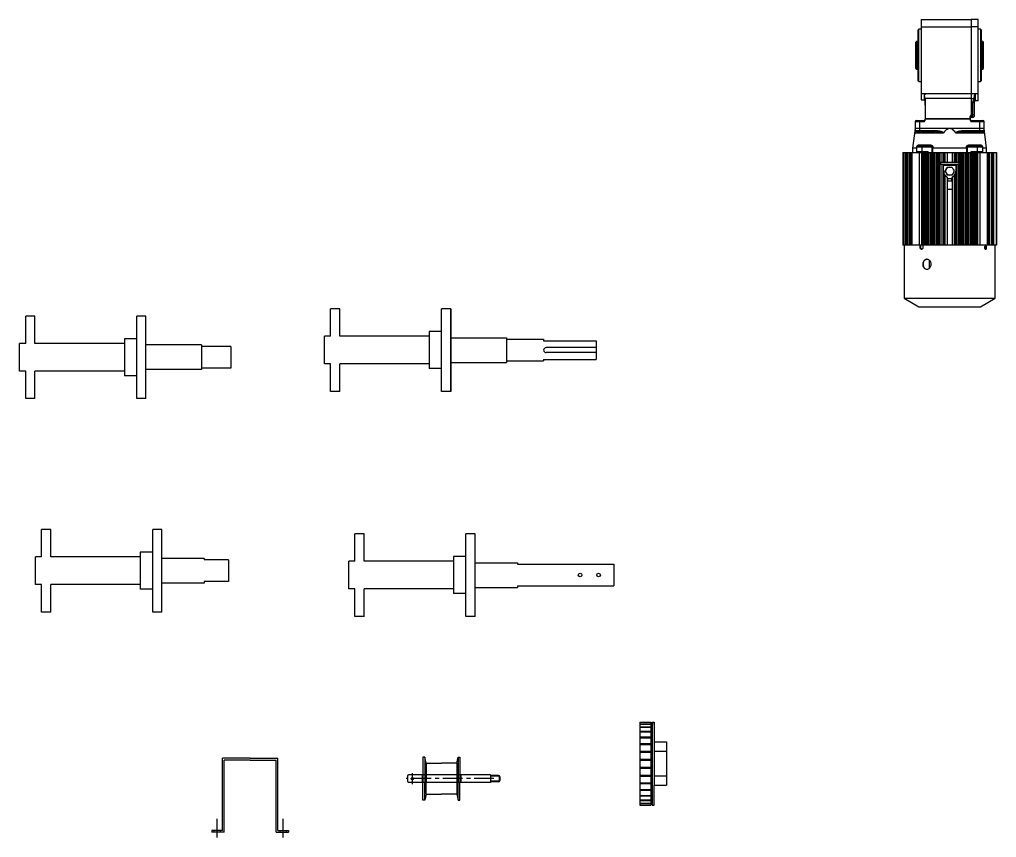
# Model space of a CAD drawing. Header units: millimetres. Extents: x 150937 to 394412, y 327166 to 584759.
# Drawn here: x 220560 to 222144, y 469533 to 470859 of the extents above; entities that cross this region are included whole.
import ezdxf

# ---------------------------------------------------------------- set-up
doc = ezdxf.new("R2010")
doc.units = ezdxf.units.MM
doc.linetypes.add('CENTER', pattern=[50.8, 31.75, -6.35, 6.35, -6.35])

# ---------------------------------------------------------------- blocks, each defined once
blk = doc.blocks.new('shaft_Weight')
for p, q in [((-195, 22.5), (-195, 67)), ((-180, 67), (-195, 67)), ((-180, 22.5), (-180, 67)), ((-15, -67), (-15, 67)), ((0, 67), (-15, 67)), ((0, -67), (0, 67)), ((-195, 22.5), (-205, 22.5)), ((-205, -22.5), (-205, 22.5)), ((-35, 22.5), (-180, 22.5)), ((-15, 30), (-35, 30)), ((-35, 30), (-35, -30)), ((0, 20), (68.4, 20)), ((68.4, 20), (68.4, 17.5)), ((68.4, 17.5), (225, 17.5)), ((225, 17.5), (225, -17.5)), ((-195, -22.5), (-205, -22.5)), ((-195, -67), (-195, -22.5)), ((-35, -22.5), (-180, -22.5)), ((-180, -67), (-180, -22.5)), ((-15, -30), (-35, -30)), ((0, -20), (68.4, -20)), ((68.4, -17.5), (225, -17.5)), ((68.4, -17.5), (68.4, -20)), ((-180, -67), (-195, -67)), ((0, -67), (-15, -67))]:
    blk.add_line(p, q)
for centre in [(170, 0), (200, 0)]:
    blk.add_circle(centre, 3)
blk = doc.blocks.new('bearing_shart')
for p, q in [((-195, 22.5), (-195, 67)), ((-180, 67), (-195, 67)), ((-180, 22.5), (-180, 67)), ((-15, -67), (-15, 67)), ((0, 67), (-15, 67)), ((0, -67), (0, 67)), ((-195, 22.5), (-205, 22.5)), ((-205, -22.5), (-205, 22.5)), ((-35, 22.5), (-180, 22.5)), ((-15, 30), (-35, 30)), ((-35, 30), (-35, -30)), ((68.4, 20), (0, 20)), ((68.4, 20), (68.4, 17.5)), ((108.2, 17.5), (68.4, 17.5)), ((108.2, 17.5), (108.2, -17.5)), ((-195, -22.5), (-205, -22.5)), ((-195, -67), (-195, -22.5)), ((-35, -22.5), (-180, -22.5)), ((-180, -67), (-180, -22.5)), ((-15, -30), (-35, -30)), ((68.4, -20), (0, -20)), ((108.2, -17.5), (68.4, -17.5)), ((68.4, -17.5), (68.4, -20)), ((-180, -67), (-195, -67)), ((0, -67), (-15, -67))]:
    blk.add_line(p, q)
blk = doc.blocks.new('shaft_Gear')
for p, q in [((-195, 22.5), (-195, 67)), ((-180, 67), (-195, 67)), ((-180, 22.5), (-180, 67)), ((-15, -67), (-15, 67)), ((0, 67), (-15, 67)), ((0, -67), (0, 67)), ((-195, 22.5), (-205, 22.5)), ((-205, -22.5), (-205, 22.5)), ((-35, 22.5), (-180, 22.5)), ((-15, 30), (-35, 30)), ((-35, 30), (-35, -30)), ((30, 20), (0, 20)), ((90, 20), (30, 20)), ((90, 20), (90, -20)), ((137.4, 17.5), (90, 17.5)), ((137.4, 17.5), (137.4, -17.5)), ((-195, -22.5), (-205, -22.5)), ((-195, -67), (-195, -22.5)), ((-35, -22.5), (-180, -22.5)), ((-180, -67), (-180, -22.5)), ((-15, -30), (-35, -30)), ((30, -20), (0, -20)), ((90, -20), (30, -20)), ((137.4, -17.5), (90, -17.5)), ((-180, -67), (-195, -67)), ((0, -67), (-15, -67))]:
    blk.add_line(p, q)
blk = doc.blocks.new('shaft_Motor')
for p, q in [((-195, 22.5), (-195, 67)), ((-180, 67), (-195, 67)), ((-180, 22.5), (-180, 67)), ((-15, -67), (-15, 67)), ((0, 67), (-15, 67)), ((0, 67), (0, -67)), ((0, -67), (0, 67)), ((-195, 22.5), (-205, 22.5)), ((-205, -22.5), (-205, 22.5)), ((-35, 22.5), (-180, 22.5)), ((-15, 30), (-35, 30)), ((-35, 30), (-35, -30)), ((0, 20), (90, 20)), ((90, 20), (90, -20)), ((90, 17.5), (150.3, 17.5)), ((150.3, 17.5), (150.3, 15)), ((150.3, 15), (235.3, 15)), ((150.3, 15), (235.3, 15)), ((150.3, 15), (235.3, 15)), ((235.3, 4), (154.3, 4)), ((235.3, 4), (154.3, 4)), ((235.3, 15), (235.3, -15)), ((150.3, -15), (235.3, -15)), ((150.3, -15), (150.3, -17.5)), ((235.3, -4), (154.3, -4)), ((-195, -22.5), (-205, -22.5)), ((-195, -67), (-195, -22.5)), ((-35, -22.5), (-180, -22.5)), ((-180, -67), (-180, -22.5)), ((-15, -30), (-35, -30)), ((0, -20), (90, -20)), ((90, -17.5), (150.3, -17.5)), ((-180, -67), (-195, -67)), ((0, -67), (-15, -67))]:
    blk.add_line(p, q)
blk.add_arc((154.3, 0), 4, 90, 270)
blk = doc.blocks.new('pully bracket')
for p, q in [((-98.5, 3), (-98.5, 120)), ((-53.5, 120), (-98.5, 120)), ((-95.5, 0), (-95.5, 117)), ((-53.5, 117), (-95.5, 117)), ((-53.5, 120), (-8.5, 120)), ((-53.5, 117), (-11.5, 117)), ((-11.5, 0), (-11.5, 117)), ((-8.5, 3), (-8.5, 120)), ((-98.5, 3), (-115.5, 3)), ((-115.5, 3), (-115.5, 0)), ((-95.5, 0), (-115.5, 0)), ((-112.2, 0), (-112.2, 3)), ((-101.8, 0), (-101.8, 3)), ((-11.5, 0), (8.5, 0)), ((-8.5, 3), (8.5, 3)), ((-5.2, 0), (-5.2, 3)), ((5.2, 0), (5.2, 3)), ((8.5, 3), (8.5, 0))]:
    blk.add_line(p, q)
at = {"color": 1, "linetype": 'CENTER'}
for p, q in [((-107, -8.3), (-107, 22)), ((0, -8.3), (0, 22))]:
    blk.add_line(p, q, dxfattribs=at)
blk = doc.blocks.new('pully')
for p, q in [((27, 35), (27, -5)), ((30, 35), (27, 35)), ((30, 35), (30, -5)), ((32, 25), (30, 35)), ((82, 25), (84, 35)), ((84, 35), (84, -5)), ((84, 35), (87, 35)), ((87, 35), (87, -5)), ((27, 30), (27, -5)), ((32, 25), (57, 25)), ((32, 25), (32, -5)), ((82, 25), (57, 25)), ((82, 25), (82, -25)), ((87, 30), (87, -5)), ((25.5, 6), (25.5, -6)), ((88.5, 6), (88.5, -6)), ((27, -30), (27, -5)), ((27, -35), (27, -9)), ((30, -35), (30, -5)), ((32, -25), (32, -5)), ((84, -35), (84, -5)), ((87, -30), (87, -5)), ((87, -35), (87, -9)), ((32, -25), (30, -35)), ((32, -25), (57, -25)), ((82, -25), (57, -25)), ((82, -25), (84, -35)), ((30, -35), (27, -35)), ((84, -35), (87, -35))]:
    blk.add_line(p, q)
at = {"color": 1, "linetype": 'CENTER'}
for p, q in [((141.9, 0), (0, 0)), ((9.7, 9), (9.7, -9))]:
    blk.add_line(p, q, dxfattribs=at)
at = {"lineweight": 30}
for p, q in [((1.7, 4), (1.7, -4)), ((136.7, 6), (3.7, 6)), ((149.7, 5), (136.7, 5)), ((150.7, 4), (136.7, 4)), ((150.7, 4), (150.7, -4)), ((151.7, 3), (151.7, -3)), ((136.7, -6), (3.7, -6)), ((150.7, -4), (136.7, -4)), ((149.7, -5), (136.7, -5))]:
    blk.add_line(p, q, dxfattribs=at)
at = {"color": 254}
blk.add_line((136.7, 6), (136.7, -6), dxfattribs=at)
at = {"lineweight": 30}
blk.add_circle((9.7, 0), 2, dxfattribs=at)
for centre, start, end in [((3.7, 4), 90, 180), ((3.7, -4), 180, 270), ((149.7, -3), 270, 0)]:
    blk.add_arc(centre, 2, start, end, dxfattribs=at)
at = {"color": 254}
blk.add_arc((149.7, 3), 2, 0, 90, dxfattribs=at)
blk = doc.blocks.new('기어1')
for p, q in [((-35257.3, 14473.7), (-35260.8, 14473.7)), ((-35260.8, 14473.7), (-35260.8, 14371.5)), ((-35260.8, 14469.6), (-35260.8, 14473.7)), ((-35257.3, 14473.7), (-35257.3, 14339.2)), ((-35255.3, 14470.2), (-35257.3, 14470.2)), ((-35237.3, 14473.7), (-35255.3, 14473.7)), ((-35255.3, 14473.7), (-35255.3, 14339.2)), ((-35255.3, 14473.7), (-35255.3, 14339.2)), ((-35237.3, 14471), (-35255.3, 14471)), ((-35237.3, 14470.6), (-35255.3, 14470.6)), ((-35237.3, 14466.2), (-35255.3, 14466.2)), ((-35237.3, 14465.4), (-35255.3, 14465.4)), ((-35237.3, 14473.7), (-35237.3, 14339.2)), ((-35237.3, 14458.9), (-35255.3, 14458.9)), ((-35237.3, 14457.9), (-35255.3, 14457.9)), ((-35237.3, 14449.8), (-35255.3, 14449.8)), ((-35237.3, 14448.5), (-35255.3, 14448.5)), ((-35280.8, 14441.5), (-35280.8, 14371.5)), ((-35260.8, 14441.5), (-35280.8, 14441.5)), ((-35237.3, 14438.9), (-35255.3, 14438.9)), ((-35237.3, 14437.4), (-35255.3, 14437.4)), ((-35260.8, 14426.5), (-35280.8, 14426.5)), ((-35237.3, 14426.8), (-35255.3, 14426.8)), ((-35237.3, 14425.2), (-35255.3, 14425.2)), ((-35237.3, 14413.9), (-35255.3, 14413.9)), ((-35237.3, 14413.9), (-35255.3, 14413.9)), ((-35237.3, 14412.2), (-35255.3, 14412.2)), ((-35237.3, 14412.2), (-35255.3, 14412.2)), ((-35237.3, 14400.7), (-35255.3, 14400.7)), ((-35237.3, 14400.7), (-35255.3, 14400.7)), ((-35237.3, 14399.1), (-35255.3, 14399.1)), ((-35237.3, 14399), (-35255.3, 14399)), ((-35260.8, 14386.5), (-35280.8, 14386.5)), ((-35237.3, 14387.7), (-35255.3, 14387.7)), ((-35237.3, 14386.2), (-35255.3, 14386.2)), ((-35260.8, 14371.5), (-35280.8, 14371.5)), ((-35260.8, 14339.2), (-35260.8, 14371.5)), ((-35237.3, 14375.5), (-35255.3, 14375.5)), ((-35237.3, 14374), (-35255.3, 14374)), ((-35237.3, 14364.4), (-35255.3, 14364.4)), ((-35237.3, 14363.2), (-35255.3, 14363.2)), ((-35237.3, 14355), (-35255.3, 14355)), ((-35237.3, 14354.1), (-35255.3, 14354.1)), ((-35257.3, 14339.2), (-35260.8, 14339.2)), ((-35255.3, 14342.7), (-35257.3, 14342.7)), ((-35237.3, 14347.5), (-35255.3, 14347.5)), ((-35237.3, 14346.8), (-35255.3, 14346.8)), ((-35237.3, 14342.4), (-35255.3, 14342.4)), ((-35237.3, 14341.9), (-35255.3, 14341.9)), ((-35237.3, 14339.2), (-35255.3, 14339.2)), ((-35237.3, 14339.2), (-35237.3, 14339.2))]:
    blk.add_line(p, q)
blk = doc.blocks.new('spracket')
at = {"xscale": -1}
blk.add_blockref('기어1', (-35280.8, -14406.5), dxfattribs=at)
blk = doc.blocks.new('motor_1hp')
at = {"color": 7, "linetype": 'Continuous', "lineweight": 25}
for p, q in [((9, 58), (90, 58)), ((9, 58), (9, -72)), ((90, 58), (90, -101)), ((101, 58), (90, 58)), ((101, -74), (101, 58)), ((5, 42.5), (4, 41.5)), ((4, -41.5), (4, 41.5)), ((9, 42.5), (5, 42.5)), ((5, -42.5), (5, 42.5)), ((9, 46), (90, 46)), ((101, 46), (90, 46)), ((105, 42.5), (101, 42.5)), ((106, 41.5), (105, 42.5)), ((105, 42.5), (105, -42.5)), ((106, 41.5), (106, -41.5)), ((2, 22.5), (0, 21.3)), ((0, -21.3), (0, 21.3)), ((4, 22.5), (2, 22.5)), ((2, -22.5), (2, 22.5)), ((108, 22.5), (106, 22.5)), ((110, 21.3), (108, 22.5)), ((108, -22.5), (108, 22.5)), ((110, -21.3), (110, 21.3)), ((0, -21.3), (2, -22.5)), ((2, -22.5), (4, -22.5)), ((106, -22.5), (108, -22.5)), ((108, -22.5), (110, -21.3)), ((4, -41.5), (5, -42.5)), ((5, -42.5), (9, -42.5)), ((101, -42.5), (105, -42.5)), ((105, -42.5), (106, -41.5)), ((9, -62), (15.5, -62)), ((15.5, -61.8), (90, -61.8)), ((15.5, -64.2), (15.5, -61.8)), ((96.1, -62.7), (90, -62.7)), ((96.1, -62.7), (96.5, -62)), ((96.3, -62.8), (96.5, -62)), ((96.5, -62), (96.5, -74)), ((96.5, -62), (101, -62)), ((9, -72), (13.5, -72)), ((15.5, -64.2), (13.5, -64.2)), ((13.5, -64.2), (13.5, -72)), ((14.5, -72.3), (14.5, -80)), ((14.7, -69.3), (90, -69.3)), ((15.5, -73.3), (15.5, -104.3)), ((94.6, -70.3), (90, -70.3)), ((92.5, -101), (92.5, -77.1)), ((94.5, -75.8), (94.5, -95.4)), ((101, -74), (96.5, -74)), ((-1, -107.7), (-1, -121.7)), ((13.5, -107.7), (-1, -107.7)), ((6, -105.7), (6, -123.7)), ((6, -105.7), (13.5, -105.7)), ((13.5, -107.7), (13.5, -105.7)), ((15.5, -102.4), (88, -102.4)), ((88, -103.6), (15.5, -103.6)), ((88, -102.2), (88, -104.3)), ((92.5, -96.6), (90, -96.6)), ((92.5, -101), (90, -101)), ((90, -105.7), (90, -107.7)), ((90, -105.7), (104, -105.7)), ((111, -107.7), (90, -107.7)), ((104, -123.7), (104, -105.7)), ((111, -121.7), (111, -107.7)), ((-1, -118.7), (-5, -150.7)), ((111, -118.7), (-1, -118.7)), ((-1, -121.7), (31.5, -121.7)), ((44.6, -126), (-1, -126)), ((0.9, -123.8), (1, -123.7)), ((6, -123.7), (31.5, -123.7)), ((46.6, -123.7), (45.1, -125.6)), ((64.9, -125.6), (63.4, -123.7)), ((111, -126), (65.4, -126)), ((78.5, -121.7), (111, -121.7)), ((78.5, -123.7), (104, -123.7)), ((115, -150.7), (111, -118.7)), ((-20.9, -157.7), (19, -157.7)), ((-20.9, -157.7), (-20.9, -307.7)), ((-20.6, -307.7), (-20.6, -157.7)), ((-19.9, -157.7), (-19.9, -307.7)), ((-17, -157.7), (-17, -307.7)), ((-16.2, -157.7), (-16.2, -307.7)), ((-14.2, -157.7), (-14.2, -307.7)), ((-13.4, -157.7), (-13.4, -307.7)), ((-10.4, -157.7), (-10.4, -307.7)), ((-9.7, -157.7), (-9.7, -307.7)), ((-7, -307.7), (-7, -157.7)), ((-6.2, -157.7), (-6.2, -307.7)), ((-5, -150.7), (-5, -157.7)), ((1.8, -150.7), (-5, -150.7)), ((1.8, -150.7), (1.8, -149)), ((1.8, -150.7), (1.9, -150.7)), ((1.8, -150.7), (1.8, -150.7)), ((1.8, -157.7), (1.8, -150.7)), ((26.9, -148.7), (2, -148.7)), ((2, -157.7), (2, -148.7)), ((2, -155.7), (20, -155.7)), ((5.7, -145), (22.2, -145)), ((5.9, -307.7), (5.9, -157.7)), ((10, -146.7), (10, -155.7)), ((21.1, -146.7), (10, -146.7)), ((10, -307.7), (10, -157.7)), ((10.8, -157.7), (10.8, -307.7)), ((12.7, -307.7), (12.7, -157.7)), ((13.5, -157.7), (13.5, -307.7)), ((14.4, -157.7), (14.4, -307.7)), ((16.2, -307.7), (16.2, -157.7)), ((18.1, -157.7), (18.1, -307.7)), ((18.6, -307.7), (18.6, -157.7)), ((19, -157.7), (19, -307.7)), ((19.1, -157.7), (90.9, -157.7)), ((19.7, -307.7), (19.7, -157.7)), ((20, -157.7), (20, -155.7)), ((21.3, -157.7), (21.3, -307.7)), ((21.9, -307.7), (21.9, -157.7)), ((24.1, -157.7), (24.1, -307.7)), ((26.4, -150.6), (26.9, -148.7)), ((26.4, -150.6), (26.9, -150.7)), ((26.4, -157.7), (26.4, -150.6)), ((26.7, -307.7), (26.7, -157.7)), ((26.9, -150.7), (27.3, -150.7)), ((27.8, -149), (27.3, -150.7)), ((27.3, -150.7), (27.3, -157.7)), ((27.3, -150.7), (27.3, -150.7)), ((27.5, -157.7), (27.5, -307.7)), ((28.2, -307.7), (28.2, -157.7)), ((29.8, -157.7), (29.8, -307.7)), ((30.4, -307.7), (30.4, -157.7)), ((32.4, -157.7), (32.4, -307.7)), ((34.8, -307.7), (34.8, -157.7)), ((35.8, -157.7), (35.8, -307.7)), ((36.4, -307.7), (36.4, -157.7)), ((38, -157.7), (38, -307.7)), ((38.6, -173.5), (38.6, -157.7)), ((40.5, -157.7), (40.5, -173.5)), ((44.4, -173.5), (44.4, -157.7)), ((45.6, -157.7), (45.6, -173.5)), ((46.6, -173.5), (46.6, -157.7)), ((47.3, -157.7), (47.3, -173.5)), ((51, -157.7), (51, -173.5)), ((59, -157.7), (59, -173.5)), ((62.7, -173.5), (62.7, -157.7)), ((63.4, -157.7), (63.4, -173.5)), ((64.4, -173.5), (64.4, -157.7)), ((65.6, -157.7), (65.6, -173.5)), ((68.8, -173.5), (68.8, -157.7)), ((70.6, -157.7), (70.6, -173.5)), ((71.2, -173.5), (71.2, -157.7)), ((72.8, -157.7), (72.8, -307.7)), ((73.4, -307.7), (73.4, -157.7)), ((74.5, -157.7), (74.5, -307.7)), ((77.6, -307.7), (77.6, -157.7)), ((79.6, -157.7), (79.6, -307.7)), ((80.2, -307.7), (80.2, -157.7)), ((81.8, -157.7), (81.8, -307.7)), ((82.7, -150.7), (82.2, -149)), ((82.5, -307.7), (82.5, -157.7)), ((82.7, -150.7), (82.7, -150.7)), ((82.7, -157.7), (82.7, -150.7)), ((82.7, -150.7), (83.1, -150.7)), ((83.1, -148.7), (83.6, -150.6)), ((108, -148.7), (83.1, -148.7)), ((83.1, -150.7), (83.6, -150.6)), ((83.3, -157.7), (83.3, -307.7)), ((83.6, -150.6), (83.6, -157.7)), ((85.9, -307.7), (85.9, -157.7)), ((87.8, -145), (104.3, -145)), ((88.1, -157.7), (88.1, -307.7)), ((88.7, -307.7), (88.7, -157.7)), ((100, -146.7), (88.9, -146.7)), ((90, -155.7), (108, -155.7)), ((90, -157.7), (90, -155.7)), ((90.3, -157.7), (90.3, -307.7)), ((91, -307.7), (91, -157.7)), ((91, -157.7), (130.9, -157.7)), ((91.6, -157.7), (91.6, -307.7)), ((92.2, -307.7), (92.2, -157.7)), ((93.5, -157.7), (93.5, -307.7)), ((95.6, -307.7), (95.6, -157.7)), ((96.5, -307.7), (96.5, -157.7)), ((97.3, -157.7), (97.3, -307.7)), ((99.2, -307.7), (99.2, -157.7)), ((100, -155.7), (100, -146.7)), ((100, -157.7), (100, -307.7)), ((104.1, -157.7), (104.1, -307.7)), ((108, -148.7), (108, -157.7)), ((108.1, -150.7), (108.2, -150.7)), ((108.2, -149), (108.2, -150.7)), ((108.2, -150.7), (108.2, -150.7)), ((108.2, -150.7), (108.2, -157.7)), ((115, -157.7), (115, -150.7)), ((116.2, -307.7), (116.2, -157.7)), ((117, -157.7), (117, -307.7)), ((119.6, -307.7), (119.6, -157.7)), ((120.4, -307.7), (120.4, -157.7)), ((123.5, -307.7), (123.5, -157.7)), ((124.2, -307.7), (124.2, -157.7)), ((126, -307.7), (126, -157.7)), ((126.8, -307.7), (126.8, -157.7)), ((130.5, -157.7), (130.5, -307.7)), ((130.9, -157.7), (130.9, -307.7)), ((38, -173.5), (72, -173.5)), ((39.9, -173.5), (39.9, -176.7)), ((70.1, -173.5), (70.1, -176.7)), ((72, -176.7), (72, -173.5)), ((38, -176.7), (72, -176.7)), ((38.6, -307.7), (38.6, -176.7)), ((40.5, -176.7), (40.5, -307.7)), ((44.4, -307.7), (44.4, -176.7)), ((65, -178.7), (45, -178.7)), ((45, -187.7), (45, -178.7)), ((51.2, -181.2), (58.8, -181.2)), ((65, -178.7), (65, -187.7)), ((65.6, -176.7), (65.6, -307.7)), ((68.8, -307.7), (68.8, -176.7)), ((70.6, -176.7), (70.6, -307.7)), ((71.2, -307.7), (71.2, -176.7)), ((45.6, -191.1), (45.6, -307.7)), ((46.6, -307.7), (46.6, -193.1)), ((47.3, -194.1), (47.3, -307.7)), ((51, -197.3), (51, -307.7)), ((51, -203.7), (59, -203.7)), ((58.8, -194.2), (51.2, -194.2)), ((51.4, -200.3), (51.4, -200.3)), ((51.5, -199), (51.5, -203.6)), ((51.5, -199.5), (58.5, -199.5)), ((58.5, -203.6), (58.5, -199)), ((58.6, -200.3), (58.6, -200.3)), ((59, -197.3), (59, -307.7)), ((62.7, -307.7), (62.7, -194.1)), ((63.4, -193.1), (63.4, -307.7)), ((64.4, -307.7), (64.4, -191.1)), ((59, -217.7), (51, -217.7)), ((13.5, -307.7), (-20.9, -307.7)), ((-19, -307.7), (-19, -393.7)), ((7.3, -311.7), (7.3, -307.7)), ((7.9, -311.7), (7.3, -311.7)), ((7.9, -307.7), (7.9, -311.7)), ((11.7, -307.7), (11.7, -311.7)), ((96.5, -307.7), (13.5, -307.7)), ((130.9, -307.7), (96.5, -307.7)), ((129, -393.7), (129, -307.7)), ((21.8, -332.1), (21.8, -345.5)), ((-19, -393.7), (5, -407.7)), ((-19, -393.7), (129, -393.7)), ((105, -407.7), (129, -393.7)), ((5, -407.7), (105, -407.7))]:
    blk.add_line(p, q, dxfattribs=at)
at = {"color": 7, "linetype": 'Continuous', "lineweight": 25, "flags": 128}
for points in [[(94.5, -95.4), (94.5, -95.6), (94.3, -95.8), (94.2, -96.1), (93.9, -96.3), (93.6, -96.4), (93.3, -96.5), (92.9, -96.6), (92.5, -96.6)], [(82.7, -150.7), (78.3, -150.7), (73.8, -150.7), (69.2, -150.7), (64.5, -150.7), (59.8, -150.7), (55, -150.7), (50.2, -150.7), (45.5, -150.7), (40.8, -150.7), (36.2, -150.7), (31.7, -150.7), (27.3, -150.7)], [(115, -150.7), (114.8, -150.7), (114.2, -150.7), (113.3, -150.7), (112, -150.7), (110.3, -150.7), (108.2, -150.7)], [(18.3, -330.8), (16.2, -331.2), (14.3, -332.5), (12.8, -334.5), (12, -337), (11.8, -339.6), (12.4, -342.2), (13.7, -344.4), (15.5, -345.9), (17.7, -346.7), (18.5, -346.7), (18.5, -346.7)]]:
    blk.add_lwpolyline(points, dxfattribs=at)
at = {"color": 7, "linetype": 'Continuous', "lineweight": 25}
for centre, radius, start, end in [((13.5, -74), 2, 0, 90), ((96.5, -76), 2, 90, 180), ((14.5, -81), 1, 0, 90), ((1, -107.7), 2, 90, 180), ((13.5, -103.7), 2, 270, 0), ((90, -103), 2, 90, 180), ((90, -103.7), 2, 180, 270), ((92.5, -99), 2, 270, 0), ((109, -107.7), 2, 0, 90), ((1, -121.7), 2, 180, 270), ((109, -121.7), 2, 270, 0), ((4, -148.7), 2, 90, 180), ((106, -148.7), 2, 0, 90), ((55, -187.7), 10, 180, 240), ((55, -187.7), 6.5, 90, 270), ((55, -187.7), 10, 300, 0), ((48.5, -199), 3, 0, 60), ((61.5, -199), 3, 120, 180)]:
    blk.add_arc(centre, radius, start, end, dxfattribs=at)
for points, knots in [([(95.1, -66.7), (95.2, -66.1), (95.4, -64.7), (95.8, -63.4), (96.1, -62.7)], [0, 0, 0, 0, 0.503873, 1, 1, 1, 1]), ([(95.6, -70.2), (95.6, -69.7), (95.7, -68.6), (95.8, -66.9), (95.9, -65.4), (96, -64.1), (96.2, -63.3), (96.3, -62.8)], [0, 0, 0, 0, 0.266323, 0.504934, 0.676408, 0.839465, 1, 1, 1, 1]), ([(96.3, -62.8), (96.2, -62.8), (96.2, -62.8), (96.1, -62.7), (96.1, -62.7)], [0, 0, 0, 0, 0.559979, 1, 1, 1, 1]), ([(12.5, -72), (12.7, -72.1), (13.1, -72.1), (13.5, -72.3), (14, -72.7), (14.4, -73.3), (14.5, -73.8), (14.5, -74)], [0, 0, 0, 0, 0.148197, 0.295932, 0.443927, 0.715537, 1, 1, 1, 1]), ([(13.5, -64.2), (13.5, -64.2), (13.5, -64.2), (13.5, -64.2), (13.6, -64.3), (13.7, -64.5), (13.8, -65), (14, -66.1), (14.3, -67.7), (14.5, -68.8), (14.7, -69.3)], [0, 0, 0, 0, 0.002452, 0.005692, 0.011871, 0.035326, 0.128209, 0.297778, 0.648896, 1, 1, 1, 1]), ([(14.7, -69.3), (14.8, -69.8), (15.1, -70.9), (15.4, -72.2), (15.5, -73), (15.5, -73.3)], [0, 0, 0, 0, 0.389976, 0.779559, 1, 1, 1, 1]), ([(92.5, -77.1), (92.6, -76.5), (92.7, -75.4), (93.3, -73.7), (94.2, -72), (94.5, -70.9), (94.6, -70.3)], [0, 0, 0, 0, 0.248462, 0.499814, 0.751513, 1, 1, 1, 1]), ([(94.5, -75.8), (94.6, -75.4), (94.7, -74.3), (95.2, -72.6), (95.5, -71), (95.6, -70.2)], [0, 0, 0, 0, 0.29268, 0.633077, 1, 1, 1, 1]), ([(94.6, -70.3), (94.7, -69.7), (94.8, -68.6), (95, -67.4), (95.1, -66.7)], [0, 0, 0, 0, 0.528048, 1, 1, 1, 1]), ([(94.6, -70.3), (94.8, -70.3), (95.2, -70.3), (95.4, -70.3), (95.6, -70.2)], [0, 0, 0, 0, 0.5597108, 1, 1, 1, 1]), ([(1, -105.7), (1.1, -105.7), (1.2, -105.7), (1.8, -105.7), (2.4, -105.7), (3.2, -105.7), (4.4, -105.7), (5.4, -105.7), (6, -105.7)], [0, 0, 0, 0, 0.239457, 0.368361, 0.5, 0.631639, 0.760543, 1, 1, 1, 1]), ([(13.5, -107.7), (13.5, -107.7), (13.9, -107.3), (14.6, -106.6), (15.4, -105.4), (15.5, -104.6), (15.5, -104.3)], [0, 0, 0, 0, 0.002181, 0.413271, 0.752251, 1, 1, 1, 1]), ([(88, -102.2), (88, -101.7), (88.1, -100.9), (88.7, -99), (89.5, -97.6), (90, -96.5), (90, -96.5)], [0, 0, 0, 0, 0.219386, 0.443952, 0.997088, 1, 1, 1, 1]), ([(88, -104.3), (88, -104.6), (88.1, -105.4), (88.9, -106.6), (89.6, -107.3), (90, -107.7), (90, -107.7)], [0, 0, 0, 0, 0.247749, 0.586729, 0.997819, 1, 1, 1, 1]), ([(94.5, -95.4), (94.5, -95.9), (94.5, -97), (94.5, -98.1), (94.5, -98.9), (94.5, -99), (94.5, -99)], [0, 0, 0, 0, 0.246937, 0.5, 0.753063, 1, 1, 1, 1]), ([(104, -105.7), (104.6, -105.7), (105.6, -105.7), (106.8, -105.7), (107.6, -105.7), (108.2, -105.7), (108.8, -105.7), (108.9, -105.7), (109, -105.7)], [0, 0, 0, 0, 0.239457, 0.368361, 0.5, 0.631639, 0.760543, 1, 1, 1, 1]), ([(-1, -125.6), (-1, -125.6), (-1, -125.4), (-1, -125.2), (-1, -124.7), (-1, -124.2), (-1, -123.6), (-1, -123), (-1, -122.5), (-1, -121.9), (-1, -121.8), (-1, -121.7)], [0, 0, 0, 0, 0.01469, 0.031135, 0.062473, 0.153096, 0.249407, 0.374217, 0.499518, 0.750136, 1, 1, 1, 1]), ([(-1, -125.7), (-1, -125.7), (-1, -125.7), (-1, -125.6), (-1, -125.5), (-0.9, -125.3), (-0.8, -125), (-0.6, -124.6), (-0.2, -124.1), (0.2, -124), (0.4, -124)], [0, 0, 0, 0, 0.003978, 0.008185, 0.017912, 0.045306, 0.139592, 0.310661, 0.66212, 1, 1, 1, 1]), ([(-1, -125.6), (-1, -125.7), (-1, -125.9), (-1, -125.9), (-1, -126)], [0, 0, 0, 0, 0.46951, 1, 1, 1, 1]), ([(-1, -125.7), (-1, -125.8), (-1, -125.8), (-1, -125.9), (-1, -126), (-1, -126)], [0, 0, 0, 0, 0.198072, 0.421177, 1, 1, 1, 1]), ([(1, -123.7), (1.1, -123.7), (1.2, -123.7), (1.8, -123.7), (2.4, -123.7), (3.2, -123.7), (4.4, -123.7), (5.4, -123.7), (6, -123.7)], [0, 0, 0, 0, 0.239457, 0.368361, 0.5, 0.631639, 0.760543, 1, 1, 1, 1]), ([(31.5, -121.7), (32.7, -121.8), (35.2, -121.9), (38.1, -122.5), (40.5, -123), (42, -123.5), (43.1, -124), (43.8, -124.3), (44.3, -124.6), (44.7, -124.9), (44.9, -125.2), (45.1, -125.4), (45.1, -125.6), (45.1, -125.6)], [0, 0, 0, 0, 0.2498025, 0.500359, 0.6256289, 0.7504077, 0.8126868, 0.8751887, 0.9083303, 0.9375414, 0.9688718, 0.985299, 1, 1, 1, 1]), ([(44.8, -125.7), (44.8, -125.7), (44.8, -125.7), (44.8, -125.6), (44.7, -125.5), (44.1, -125.2), (42.9, -124.9), (41.5, -124.6), (40, -124.4), (37.6, -124.1), (34.8, -123.8), (32.5, -123.8), (31.5, -123.7)], [0, 0, 0, 0, 0.002929, 0.006026, 0.013189, 0.033363, 0.155154, 0.270866, 0.364634, 0.487513, 0.785996, 1, 1, 1, 1]), ([(44.6, -126), (44.7, -125.9), (44.9, -125.9), (45.1, -125.7), (45.1, -125.6)], [0, 0, 0, 0, 0.532239, 1, 1, 1, 1]), ([(44.8, -125.7), (44.8, -125.8), (44.8, -125.8), (44.7, -125.9), (44.7, -126), (44.6, -126)], [0, 0, 0, 0, 0.198072, 0.421177, 1, 1, 1, 1]), ([(55, -118.7), (54.1, -118.8), (52.6, -119), (50.8, -120), (48.8, -121.4), (47.5, -122.8), (46.6, -123.7)], [0, 0, 0, 0, 0.264485, 0.435487, 0.611245, 1, 1, 1, 1]), ([(63.4, -123.7), (62.5, -122.7), (61.1, -121.3), (58.9, -119.7), (57, -118.9), (55.7, -118.8), (55, -118.7)], [0, 0, 0, 0, 0.398996, 0.59825, 0.804578, 1, 1, 1, 1]), ([(64.9, -125.6), (64.9, -125.6), (64.9, -125.4), (65.1, -125.2), (65.5, -124.7), (66.5, -124.2), (67.9, -123.6), (69.5, -123), (71.9, -122.5), (74.8, -121.9), (77.3, -121.8), (78.5, -121.7)], [0, 0, 0, 0, 0.01469, 0.031135, 0.062473, 0.153096, 0.249407, 0.374217, 0.499518, 0.750136, 1, 1, 1, 1]), ([(64.9, -125.6), (64.9, -125.7), (65.1, -125.9), (65.3, -125.9), (65.4, -126)], [0, 0, 0, 0, 0.4695102, 1, 1, 1, 1]), ([(65.2, -125.7), (65.2, -125.7), (65.2, -125.7), (65.2, -125.6), (65.3, -125.5), (65.7, -125.3), (66.6, -125), (68.7, -124.6), (72.7, -124), (76.2, -123.8), (78.5, -123.7)], [0, 0, 0, 0, 0.00293, 0.006029, 0.013194, 0.033371, 0.102819, 0.228823, 0.487695, 1, 1, 1, 1]), ([(65.2, -125.7), (65.2, -125.8), (65.2, -125.8), (65.3, -125.9), (65.3, -126), (65.4, -126)], [0, 0, 0, 0, 0.198072, 0.421177, 1, 1, 1, 1]), ([(104, -123.7), (104.6, -123.7), (105.6, -123.7), (106.8, -123.7), (107.6, -123.7), (108.2, -123.7), (108.8, -123.7), (108.9, -123.7), (109, -123.7)], [0, 0, 0, 0, 0.239457, 0.368361, 0.5, 0.631639, 0.760543, 1, 1, 1, 1]), ([(111, -125.7), (111, -125.7), (111, -125.7), (111, -125.6), (111, -125.5), (110.9, -125.2), (110.8, -124.9), (110.6, -124.6), (110.4, -124.4), (110.1, -124.1), (109.8, -123.9), (109.5, -123.8)], [0, 0, 0, 0, 0.003726, 0.007667, 0.01678, 0.042446, 0.197398, 0.344615, 0.463913, 0.620249, 1, 1, 1, 1]), ([(111, -121.7), (111, -121.8), (111, -121.9), (111, -122.5), (111, -123), (111, -123.5), (111, -124), (111, -124.3), (111, -124.6), (111, -124.9), (111, -125.2), (111, -125.4), (111, -125.6), (111, -125.6)], [0, 0, 0, 0, 0.249803, 0.500359, 0.625629, 0.750408, 0.812687, 0.875189, 0.90833, 0.937541, 0.968872, 0.985299, 1, 1, 1, 1]), ([(111, -126), (111, -125.9), (111, -125.9), (111, -125.7), (111, -125.6)], [0, 0, 0, 0, 0.532239, 1, 1, 1, 1]), ([(111, -125.7), (111, -125.8), (111, -125.8), (111, -125.9), (111, -126), (111, -126)], [0, 0, 0, 0, 0.198072, 0.421177, 1, 1, 1, 1]), ([(1.8, -149), (1.8, -148.8), (1.8, -148.4), (1.9, -147.9), (2.1, -147.4), (2.4, -146.8), (2.8, -146.3), (3.5, -145.6), (4.4, -145.1), (5.3, -145), (5.7, -145)], [0, 0, 0, 0, 0.063384, 0.127103, 0.187466, 0.254016, 0.379802, 0.504592, 0.752524, 1, 1, 1, 1]), ([(10, -146.7), (9.2, -146.7), (8.1, -146.7), (6.7, -146.7), (5.7, -146.7), (5, -146.7), (4.2, -146.7), (4.1, -146.7), (4, -146.7)], [0, 0, 0, 0, 0.239457, 0.368361, 0.5, 0.631639, 0.760543, 1, 1, 1, 1]), ([(21.1, -146.7), (21.8, -146.8), (23.3, -146.8), (24.7, -147.2), (25.4, -147.3)], [0, 0, 0, 0, 0.5077197, 1, 1, 1, 1]), ([(22.2, -145), (22.8, -145), (24, -145.1), (25.5, -145.6), (26.6, -146.3), (27.2, -146.8), (27.6, -147.4), (27.8, -147.9), (27.9, -148.4), (27.8, -148.8), (27.8, -149)], [0, 0, 0, 0, 0.247476, 0.495408, 0.620198, 0.745984, 0.812516, 0.872897, 0.936616, 1, 1, 1, 1]), ([(26.9, -148.7), (26.9, -148.7), (26.9, -148.6), (27, -148.5), (27, -148.4), (26.9, -148.3), (26.8, -148.1), (26.4, -147.6), (25.9, -147.5), (25.4, -147.3)], [0, 0, 0, 0, 0.050013, 0.097935, 0.145959, 0.196264, 0.301799, 0.422004, 1, 1, 1, 1]), ([(82.2, -149), (82.2, -148.8), (82.1, -148.4), (82.2, -147.9), (82.4, -147.4), (82.8, -146.8), (83.4, -146.3), (84.5, -145.6), (86, -145.1), (87.2, -145), (87.8, -145)], [0, 0, 0, 0, 0.063384, 0.127103, 0.187466, 0.254016, 0.379802, 0.504592, 0.752524, 1, 1, 1, 1]), ([(84.6, -147.3), (84.1, -147.5), (83.6, -147.6), (83.2, -148.1), (83.1, -148.3), (83, -148.4), (83, -148.5), (83.1, -148.6), (83.1, -148.7), (83.1, -148.7)], [0, 0, 0, 0, 0.5779954, 0.6981997, 0.8037344, 0.8540362, 0.9020587, 0.9499822, 1, 1, 1, 1]), ([(84.6, -147.3), (85.3, -147.2), (86.7, -146.8), (88.2, -146.8), (88.9, -146.7)], [0, 0, 0, 0, 0.49228, 1, 1, 1, 1]), ([(106, -146.7), (105.9, -146.7), (105.8, -146.7), (105, -146.7), (104.3, -146.7), (103.3, -146.7), (101.9, -146.7), (100.8, -146.7), (100, -146.7)], [0, 0, 0, 0, 0.2394568, 0.3683607, 0.5, 0.6316393, 0.7605432, 1, 1, 1, 1]), ([(104.3, -145), (104.7, -145), (105.6, -145.1), (106.5, -145.6), (107.2, -146.3), (107.6, -146.8), (107.9, -147.4), (108.1, -147.9), (108.2, -148.4), (108.2, -148.8), (108.2, -149)], [0, 0, 0, 0, 0.247476, 0.495408, 0.620198, 0.745984, 0.812516, 0.872897, 0.936616, 1, 1, 1, 1]), ([(44.2, -176.7), (44.4, -176.8), (44.6, -176.8), (44.9, -177), (45, -177.4), (45, -177.8), (45, -178.4), (45, -178.7), (45, -178.7)], [0, 0, 0, 0, 0.199914, 0.400833, 0.526397, 0.72358, 0.920456, 1, 1, 1, 1]), ([(47.5, -187.7), (47.8, -187.2), (48.5, -186), (49.8, -183.8), (50.7, -182.2), (51.2, -181.2)], [0, 0, 0, 0, 0.26498, 0.535708, 1, 1, 1, 1]), ([(51.2, -194.2), (50.9, -193.7), (50.3, -192.5), (49, -190.3), (48.1, -188.7), (47.5, -187.7)], [0, 0, 0, 0, 0.26498, 0.535708, 1, 1, 1, 1]), ([(58.8, -181.2), (59.1, -181.8), (59.7, -182.9), (61, -185.2), (61.9, -186.7), (62.5, -187.7)], [0, 0, 0, 0, 0.26498, 0.535708, 1, 1, 1, 1]), ([(62.5, -187.7), (62.2, -188.3), (61.5, -189.4), (60.2, -191.7), (59.3, -193.2), (58.8, -194.2)], [0, 0, 0, 0, 0.26498, 0.535708, 1, 1, 1, 1]), ([(65, -178.7), (65, -178.5), (65, -178.1), (65, -177.6), (65.1, -177.2), (65.2, -177), (65.4, -176.8), (65.7, -176.8), (65.8, -176.7)], [0, 0, 0, 0, 0.202171, 0.404439, 0.473483, 0.655916, 0.838356, 1, 1, 1, 1]), ([(51, -200.4), (51, -200.4), (51.1, -200.4), (51.3, -200.4), (51.3, -200.3), (51.4, -200.3)], [0, 0, 0, 0, 0.357167, 0.71425, 1, 1, 1, 1]), ([(51.5, -203.6), (51.5, -203.6), (51.5, -203.7), (51.4, -203.7), (51.3, -203.7), (51.2, -203.7), (51.1, -203.7), (51, -203.7), (51, -203.7)], [0, 0, 0, 0, 0.218776, 0.437732, 0.503698, 0.715194, 0.926706, 1, 1, 1, 1]), ([(59, -203.7), (58.9, -203.7), (58.8, -203.7), (58.7, -203.7), (58.6, -203.7), (58.5, -203.7), (58.5, -203.6), (58.5, -203.6), (58.5, -203.6)], [0, 0, 0, 0, 0.211189, 0.422375, 0.496264, 0.71091, 0.925433, 1, 1, 1, 1]), ([(58.6, -200.3), (58.7, -200.3), (58.7, -200.4), (58.9, -200.4), (59, -200.4), (59, -200.4)], [0, 0, 0, 0, 0.369255, 0.739171, 1, 1, 1, 1]), ([(11.7, -311.7), (11.7, -312.1), (11.6, -312.7), (11.2, -313.5), (10.6, -314.2), (10, -314.5), (9.4, -314.6), (8.7, -314.4), (8, -314), (7.6, -313.3), (7.3, -312.5), (7.3, -311.9), (7.3, -311.7)], [0, 0, 0, 0, 0.107295, 0.214587, 0.321928, 0.429301, 0.5, 0.607295, 0.714587, 0.821928, 0.929301, 1, 1, 1, 1]), ([(7.9, -311.7), (7.9, -312.1), (8, -312.7), (8.3, -313.5), (8.9, -314.2), (9.4, -314.5), (9.7, -314.5), (9.7, -314.5)], [0, 0, 0, 0, 0.235744, 0.471485, 0.707334, 0.943254, 1, 1, 1, 1]), ([(115, -311.7), (114.9, -312.1), (114.9, -312.7), (114.6, -313.5), (114.2, -314.1), (113.8, -314.4), (113.2, -314.5), (112.7, -314.4), (112.2, -313.9), (111.8, -313.2), (111.6, -312.4), (111.6, -311.4), (111.7, -310.5), (112.1, -309.8), (112.6, -309.2), (113, -309), (113.4, -309), (113.9, -309.1), (114.4, -309.6), (114.7, -310.3), (114.9, -311), (115, -311.5), (115, -311.7)], [0, 0, 0, 0, 0.053655, 0.107308, 0.160985, 0.214677, 0.25003, 0.303684, 0.357338, 0.411015, 0.464707, 0.518374, 0.572014, 0.625669, 0.679355, 0.733042, 0.74997, 0.803625, 0.857279, 0.910956, 0.964648, 1, 1, 1, 1]), ([(114.2, -311.7), (114.2, -311.4), (114.1, -310.8), (113.8, -310), (113.4, -309.4), (113.1, -309.2), (112.9, -309.1)], [0, 0, 0, 0, 0.25605, 0.512096, 0.768256, 1, 1, 1, 1]), ([(112.9, -314.4), (113, -314.4), (113.2, -314.3), (113.6, -313.9), (114, -313.2), (114.1, -312.5), (114.2, -311.9), (114.2, -311.7)], [0, 0, 0, 0, 0.074966, 0.3277, 0.580547, 0.833467, 1, 1, 1, 1]), ([(25.1, -338.7), (25.1, -339.6), (24.9, -341.4), (23.6, -343.8), (21.8, -345.6), (19.8, -346.6), (17.7, -346.8), (15.7, -346.4), (13.7, -345.1), (12.2, -343.1), (11.3, -340.6), (11.2, -337.8), (11.8, -335.2), (13.1, -333), (15, -331.4), (16.7, -330.8), (18.5, -330.7), (20.3, -331), (22.5, -332.4), (24.1, -334.4), (25, -336.7), (25.1, -338.1), (25.1, -338.7)], [0, 0, 0, 0, 0.053466, 0.106924, 0.160579, 0.214363, 0.250029, 0.303495, 0.356955, 0.410608, 0.464393, 0.517966, 0.571313, 0.624774, 0.678509, 0.732253, 0.749971, 0.803438, 0.856897, 0.910551, 0.964336, 1, 1, 1, 1])]:
    blk.add_open_spline(points, degree=3, knots=knots, dxfattribs=at)
for points in [[(93.9, -76.7), (93.8, -76.8), (93.6, -76.9), (93.3, -77), (92.9, -77.1), (92.6, -77.1), (92.5, -77.1)], [(93.9, -76.7), (94, -76.7), (94.2, -76.5), (94.4, -76.3), (94.5, -76.1), (94.5, -75.9), (94.5, -75.8)], [(31.5, -121.7), (31.5, -121.9), (31.5, -122.1), (31.5, -122.5), (31.5, -122.9), (31.5, -123.1), (31.5, -123.2)], [(31.5, -123.7), (31.5, -123.7), (31.5, -123.7), (31.5, -123.6), (31.5, -123.4), (31.5, -123.2), (31.5, -123.2)], [(78.5, -123.2), (78.5, -123.1), (78.5, -122.9), (78.5, -122.5), (78.5, -122.1), (78.5, -121.9), (78.5, -121.7)], [(78.5, -123.2), (78.5, -123.2), (78.5, -123.4), (78.5, -123.6), (78.5, -123.7), (78.5, -123.7), (78.5, -123.7)], [(2, -148.7), (2, -148.8), (2, -148.9), (1.8, -149), (1.8, -149)], [(5.7, -145), (5.6, -145.2), (5.5, -145.7), (5.1, -146.3), (4.6, -146.7), (4.2, -146.7), (4, -146.7)], [(22.2, -145), (22.1, -145.2), (22.1, -145.7), (21.8, -146.3), (21.5, -146.7), (21.2, -146.7), (21.1, -146.7)], [(27.8, -149), (27.7, -149), (27.4, -148.9), (27.1, -148.8), (26.9, -148.7)], [(83.1, -148.7), (82.9, -148.8), (82.6, -148.9), (82.3, -149), (82.2, -149)], [(87.8, -145), (87.9, -145.2), (87.9, -145.7), (88.2, -146.3), (88.5, -146.7), (88.8, -146.7), (88.9, -146.7)], [(104.3, -145), (104.4, -145.2), (104.5, -145.7), (104.9, -146.3), (105.4, -146.7), (105.8, -146.7), (106, -146.7)], [(108.2, -149), (108.2, -149), (108, -148.9), (108, -148.8), (108, -148.7)]]:
    blk.add_open_spline(points, degree=3, dxfattribs=at)

msp = doc.modelspace()

# ---------------------------------------------------------------- block references
for name, p in [('motor_1hp', (222013.418, 470800.889)), ('shaft_Gear', (220765.472, 470311.261)), ('shaft_Motor', (221259.847, 470322.955)), ('bearing_shart', (220791.33, 469965.323)), ('shaft_Weight', (221299.199, 469958.351)), ('spracket', (221609.425, 469652.642)), ('pully bracket', (220988.013, 469541.21)), ('pully', (221187.568, 469628.211))]:
    msp.add_blockref(name, p)

doc.saveas('drawing.dxf')
